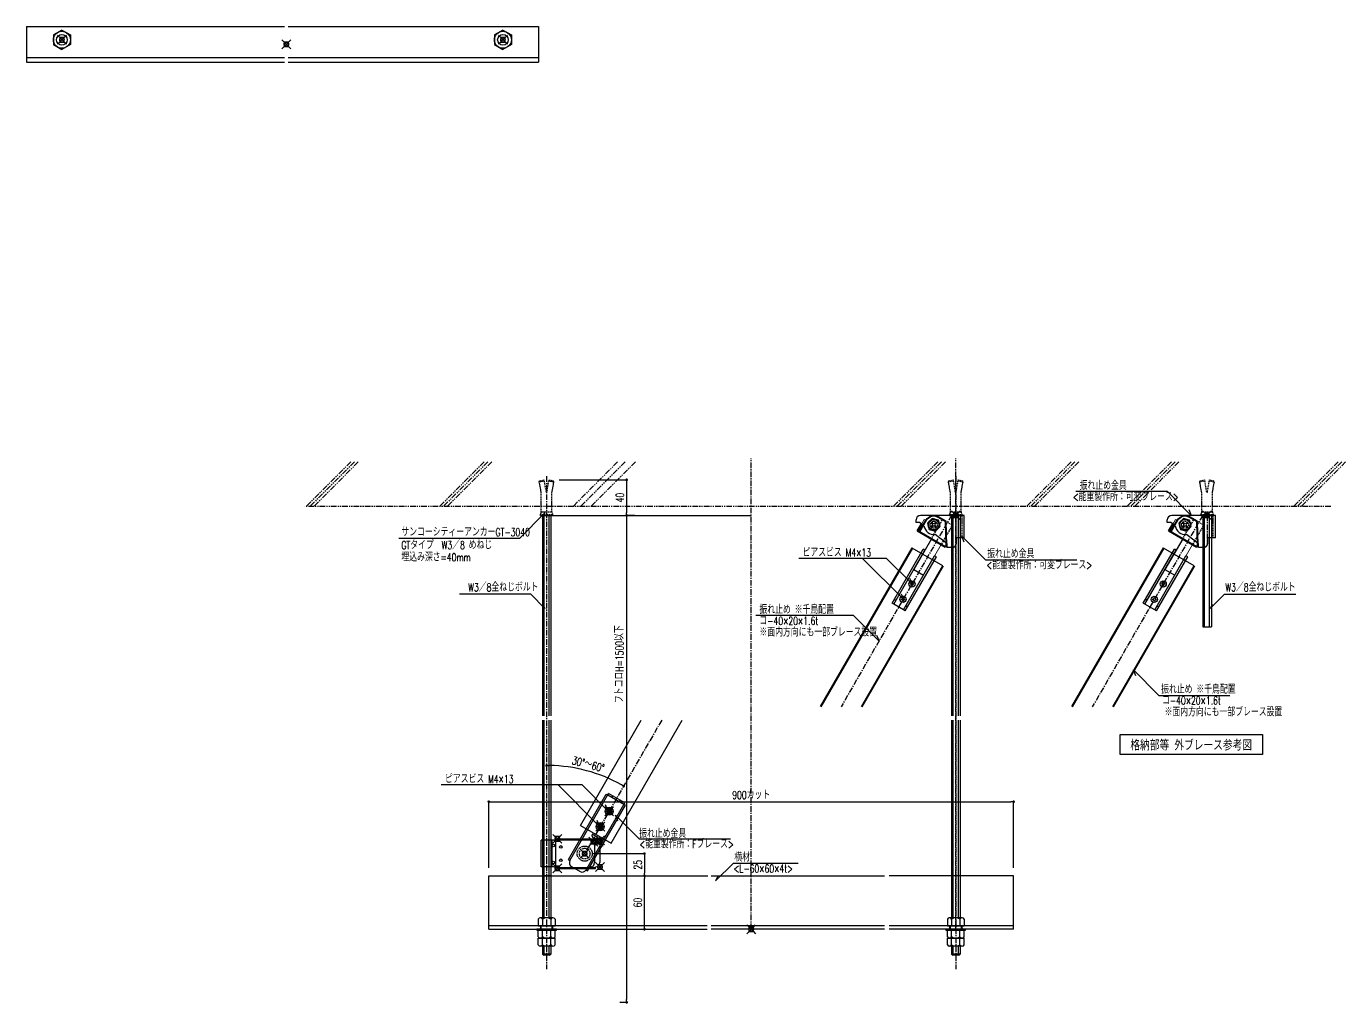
# Model space of a CAD drawing. Extents: x -275225 to 47266, y -41063 to 95295.
# Drawn here: x -214170 to -212687, y -23621 to -22523 of the extents above; entities that cross this region are included whole.
import ezdxf
from ezdxf.enums import TextEntityAlignment as Align

# ---------------------------------------------------------------- set-up
doc = ezdxf.new("R2010")
doc.units = 0
doc.header["$LTSCALE"] = 0.2
doc.header["$PDMODE"] = 99
doc.header["$PDSIZE"] = 5
for name, pattern in [('CENTER', [50.8, 31.75, -6.35, 6.35, -6.35]), ('HIDDEN', [9.525, 6.35, -3.175]), ('HIDDEN2', [4.7625, 3.175, -1.5875]), ('PHANTOM', [63.5, 31.75, -6.35, 6.35, -6.35, 6.35, -6.35])]:
    doc.linetypes.add(name, pattern=pattern)
for name, color, linetype, lineweight in [('01外形', 2, 'Continuous', 25), ('1外形', 2, 'Continuous', 25), ('2ﾎﾞﾙﾄ太線', 4, 'Continuous', 25), ('3APﾎﾞﾙﾄ', 150, 'Continuous', 25), ('8DASHED', 6, 'HIDDEN2', 9)]:
    doc.layers.add(name, color=color, linetype=linetype, lineweight=lineweight)
for name, color, linetype in [('_P18_製品', 4, 'Continuous'), ('_別途', 6, 'PHANTOM'), ('_吊下地', 40, 'Continuous'), ('_基準', 1, 'CENTER'), ('_文字', 3, 'Continuous'), ('_製品', 4, 'Continuous'), ('_製品寸法', 9, 'Continuous'), ('OKAMURA', 4, 'Continuous'), ('POINT', 1, 'Continuous')]:
    doc.layers.add(name, color=color, linetype=linetype)
doc.layers.add('_ポイント', color=1, linetype='Continuous', plot=False)
doc.styles.add('OKAMURA', font='SIMPLEX.shx', dxfattribs={"width": 0.7, "bigfont": 'BIGFONT.shx'})
doc.dimstyles.new('OKAMURA-003', dxfattribs={"dimscale": 3, "dimtxt": 3, "dimasz": 1, "dimexe": 0, "dimexo": 3, "dimgap": 1, "dimtad": 1, "dimdec": 3, "dimdsep": 46, "dimtxsty": 'OKAMURA', "dimblk1": 'DOT', "dimblk2": 'DOT', "dimsah": 1, "dimcen": 0, "dimclrd": 9, "dimclre": 9, "dimclrt": 3, "dimadec": 0, "dimazin": 0, "dimtfac": 1, "dimtdec": 3, "dimtix": 1, "dimtmove": 2, "dimatfit": 3, "dimldrblk": 'NONE', "dimfxl": 0, "dimtolj": 1, "dimarcsym": 0})

# ---------------------------------------------------------------- blocks, each defined once
blk = doc.blocks.new('BOLT')
at = {"layer": '_P18_製品'}
for p, q in [((0, 10.969464), (-9.5, 5.484637)), ((-9.5, 5.484637), (-9.5, -5.484636)), ((0, 10.969464), (9.5, 5.484636)), ((9.5, 5.484636), (9.5, -5.484637)), ((-9.5, -5.484636), (0, -10.969464)), ((9.5, -5.484637), (0, -10.969464))]:
    blk.add_line(p, q, dxfattribs=at)
for radius in [9.5, 6]:
    blk.add_circle((0, 0), radius, dxfattribs=at)
at = {"layer": '_ポイント'}
blk.add_point((0, 0), dxfattribs=at)
blk = doc.blocks.new('*U308')
blk.add_point((0, 0))
at = {"layer": '_P18_製品'}
for p, q in [((-292.3, 20), (-2, 20)), ((-292.3, 20), (-292.3, -20)), ((2, 20), (283.5, 20)), ((283.5, 20), (283.5, -20)), ((-292.3, -15), (-2, -15)), ((-292.3, -20), (-2, -20)), ((2, -15), (283.5, -15)), ((2, -20), (283.5, -20))]:
    blk.add_line(p, q, dxfattribs=at)
for p in [(-252.3, 5), (243.5, 5)]:
    blk.add_blockref('BOLT', p, dxfattribs=at)
blk = doc.blocks.new('_DOT')
at = {"color": 0, "linetype": 'ByBlock'}
blk.add_line((-0.5, 0), (-1, 0), dxfattribs=at)
at = {"color": 0, "linetype": 'ByBlock', "const_width": 0.5}
blk.add_lwpolyline([(-0.25, 0, 1), (0.25, 0, 1)], format="xyb", close=True, dxfattribs=at)
blk = doc.blocks.new('*D2395')
at = {"layer": '_製品寸法', "color": 9, "lineweight": -2, "transparency": 16777216}
for p, q in [((-129, 60), (-120, 60)), ((-120, 3), (-120, 57)), ((-127.5, 0), (-120, 0))]:
    blk.add_line(p, q, dxfattribs=at)
at = {"layer": 'Defpoints', "color": 0, "transparency": 16777216}
for p in [(-120, 60), (-120, 60), (-118.5, 0)]:
    blk.add_point(p, dxfattribs=at)
at = {"layer": '_製品寸法', "color": 9, "lineweight": -2, "transparency": 16777216, "xscale": 3, "yscale": 3, "zscale": 3}
for p, rotation in [((-120, 60), 90), ((-120, 0), 270)]:
    blk.add_blockref('_DOT', p, dxfattribs=dict(at, rotation=rotation))
at = {"layer": '_製品寸法', "color": 3, "transparency": 16777216, "insert": (-127.5, 30), "char_height": 9, "attachment_point": 5, "rotation": 90, "style": 'OKAMURA'}
blk.add_mtext('\\A1;60', dxfattribs=at)
blk = doc.blocks.new('_None')
blk = doc.blocks.new('*D2396')
at = {"layer": '_製品寸法', "color": 9, "lineweight": -2, "ltscale": 2, "transparency": 16777216}
for p, q in [((-216, 505), (-140, 505)), ((-140, 502), (-140, 468)), ((-214, 465), (-140, 465))]:
    blk.add_line(p, q, dxfattribs=at)
at = {"layer": 'Defpoints', "color": 0, "ltscale": 2, "transparency": 16777216}
for p in [(-225, 505), (-223, 465), (-140, 465)]:
    blk.add_point(p, dxfattribs=at)
at = {"layer": '_製品寸法', "color": 9, "lineweight": -2, "ltscale": 2, "transparency": 16777216, "xscale": 3, "yscale": 3, "zscale": 3}
for p, rotation in [((-140, 505), 90), ((-140, 465), 270)]:
    blk.add_blockref('_DOT', p, dxfattribs=dict(at, rotation=rotation))
at = {"layer": '_製品寸法', "color": 3, "ltscale": 2, "transparency": 16777216, "insert": (-147.5, 485), "char_height": 9, "attachment_point": 5, "rotation": 90, "style": 'OKAMURA'}
blk.add_mtext('\\A1;40', dxfattribs=at)
blk = doc.blocks.new('*D2397')
at = {"layer": '_製品寸法', "color": 9, "lineweight": -2, "transparency": 16777216}
for p, q in [((-295, 69), (-295, 143.3)), ((-292, 143.3), (292, 143.3)), ((295, 69), (295, 143.3))]:
    blk.add_line(p, q, dxfattribs=at)
at = {"layer": 'Defpoints', "color": 0, "transparency": 16777216}
for p in [(295, 143.3), (-295, 60), (295, 60)]:
    blk.add_point(p, dxfattribs=at)
at = {"layer": '_製品寸法', "color": 9, "lineweight": -2, "transparency": 16777216, "xscale": 3, "yscale": 3, "zscale": 3, "rotation": 180}
blk.add_blockref('_DOT', (-295, 143.3), dxfattribs=at)
at = {"layer": '_製品寸法', "color": 9, "lineweight": -2, "transparency": 16777216, "xscale": 3, "yscale": 3, "zscale": 3}
blk.add_blockref('_DOT', (295, 143.3), dxfattribs=at)
at = {"layer": '_製品寸法', "color": 3, "transparency": 16777216, "insert": (0, 150.8), "char_height": 9, "attachment_point": 5, "style": 'OKAMURA'}
blk.add_mtext('\\A1;900カット', dxfattribs=at)
blk = doc.blocks.new('*D2398')
at = {"layer": '_製品寸法', "color": 9, "lineweight": -2, "transparency": 16777216}
for p, q in [((-131, 465), (-140, 465)), ((-140, 462), (-140, -79)), ((-147.5, -82), (-140, -82))]:
    blk.add_line(p, q, dxfattribs=at)
at = {"layer": 'Defpoints', "color": 0, "transparency": 16777216}
for p in [(-140, 465), (-140, -82), (-138.5, -82)]:
    blk.add_point(p, dxfattribs=at)
at = {"layer": '_製品寸法', "color": 9, "lineweight": -2, "transparency": 16777216, "xscale": 3, "yscale": 3, "zscale": 3}
for p, rotation in [((-140, 465), 90), ((-140, -82), 270)]:
    blk.add_blockref('_DOT', p, dxfattribs=dict(at, rotation=rotation))
at = {"layer": '_製品寸法', "color": 3, "transparency": 16777216, "insert": (-148, 297.8), "char_height": 9, "attachment_point": 5, "rotation": 90, "style": 'OKAMURA'}
blk.add_mtext('\\A1;フトコロH=1500以下', dxfattribs=at)
blk = doc.blocks.new('*D2399')
at = {"layer": '_製品寸法', "color": 9, "lineweight": -2, "transparency": 16777216}
for p, q in [((-178.2, 85), (-120, 85)), ((-120, 82), (-120, 63)), ((-216.2, 60), (-120, 60))]:
    blk.add_line(p, q, dxfattribs=at)
at = {"layer": 'Defpoints', "color": 0, "transparency": 16777216}
for p in [(-187.2, 85), (-225.2, 60), (-120, 60)]:
    blk.add_point(p, dxfattribs=at)
at = {"layer": '_製品寸法', "color": 9, "lineweight": -2, "transparency": 16777216, "xscale": 3, "yscale": 3, "zscale": 3}
for p, rotation in [((-120, 85), 90), ((-120, 60), 270)]:
    blk.add_blockref('_DOT', p, dxfattribs=dict(at, rotation=rotation))
at = {"layer": '_製品寸法', "color": 3, "transparency": 16777216, "insert": (-127.5, 72.5), "char_height": 9, "attachment_point": 5, "rotation": 90, "style": 'OKAMURA'}
blk.add_mtext('\\A1;25', dxfattribs=at)
blk = doc.blocks.new('*D2400')
at = {"layer": '_製品寸法', "color": 9, "lineweight": -2, "transparency": 16777216}
blk.add_arc((-230, 10.8), 173.3, 60.9918, 89.0082, dxfattribs=at)
at = {"layer": 'Defpoints', "color": 0, "transparency": 16777216}
for p in [(-230, 232.1), (-100.5, 235), (-170.7, 173.6), (-187.2, 85), (-230, -50.2)]:
    blk.add_point(p, dxfattribs=at)
at = {"layer": '_製品寸法', "color": 9, "lineweight": -2, "transparency": 16777216, "xscale": 3, "yscale": 3, "zscale": 3}
for p, rotation in [((-230, 184.1), 179.5041077351218), ((-143.3, 160.9), 330.4958922648784)]:
    blk.add_blockref('_DOT', p, dxfattribs=dict(at, rotation=rotation))
at = {"layer": '_製品寸法', "color": 3, "transparency": 16777216, "insert": (-183.2, 185.4), "char_height": 9, "attachment_point": 5, "rotation": 345, "style": 'OKAMURA'}
blk.add_mtext('\\A1;30°～60°', dxfattribs=at)
blk = doc.blocks.new('P1X_BASE_SS_TREO_02')
at = {"layer": '_別途'}
for p, q in [((51.5, 50), (1.5, 0)), ((55.7, 50), (5.7, 0)), ((60, 50), (10, 0)), ((201.5, 50), (151.5, 0)), ((205.7, 50), (155.7, 0)), ((210, 50), (160, 0)), ((351.5, 50), (301.5, 0)), ((360, 50), (310, 0)), ((371.5, 50), (321.5, 0)), ((711.5, 50), (661.5, 0)), ((715.7, 50), (665.7, 0)), ((720, 50), (670, 0)), ((861.5, 50), (811.5, 0)), ((865.7, 50), (815.7, 0)), ((870, 50), (820, 0)), ((974.1, 50), (924.1, 0)), ((978.4, 50), (928.4, 0)), ((982.6, 50), (932.6, 0)), ((1161.5, 50), (1111.5, 0)), ((1165.7, 50), (1115.7, 0)), ((1170, 50), (1120, 0)), ((1153.2, 0), (0, 0))]:
    blk.add_line(p, q, dxfattribs=at)
blk = doc.blocks.new('Fブレース1')
at = {"layer": '_基準'}
blk.add_line((0, 30), (0, 0), dxfattribs=at)
at = {"layer": '_製品', "color": 0, "linetype": 'ByBlock'}
for p, q in [((8.3, 30), (-6, 30)), ((-6, 0), (-6, 30)), ((6.1, 0), (6.1, 30)), ((12, 31.6), (55, 31.6)), ((12, 30.6), (55, 30.6)), ((42.7, 31.6), (42.8, 31.6)), ((55, 30), (55, 31.6)), ((10.4, 1), (10.4, 29)), ((54, 25), (54, 5)), ((60, 25), (60, 5)), ((8.3, 0), (-6, 0)), ((55, -1.6), (55, 0)), ((12, -0.6), (55, -0.6)), ((12, -1.6), (55, -1.6)), ((42.7, -1.6), (42.8, -1.6))]:
    blk.add_line(p, q, dxfattribs=at)
for centre in [(16, 22.5), (16, 7.5)]:
    blk.add_circle(centre, 1.5, dxfattribs=at)
at = {"layer": '_製品', "color": 6, "linetype": 'HIDDEN'}
for radius in [8.5, 6]:
    blk.add_circle((42.8, 15), radius, dxfattribs=at)
at = {"layer": '_製品', "color": 0, "linetype": 'ByBlock'}
for centre, start, end in [((8.3, 35), 270, 317.1564), ((49, 25), 0, 90), ((55, 25), 0, 90), ((8.3, -5), 42.8436, 90), ((49, 5), 270, 0), ((55, 5), 270, 0)]:
    blk.add_arc(centre, 5, start, end, dxfattribs=at)
for centre, major_axis, ratio in [((7.5, 24.1), (0, 1.5), 0.904894), ((7.5, 5), (0, 1.49), 0.909015)]:
    blk.add_ellipse(centre, major_axis=major_axis, ratio=ratio, dxfattribs=at)
for p in [(12, 31.6), (60, 30), (42.8, 15), (52.5, 28.5), (58.5, 28.5), (60, 0), (12, -1.6)]:
    blk.add_point(p, dxfattribs=at)
blk = doc.blocks.new('ビスM5X08横')
at = {"layer": '_吊下地'}
for p, q in [((-3.5, 0.5), (-2, 0.5)), ((-3.5, -0.5), (-3.5, 0.5)), ((-0.5, 3.5), (0.5, 3.5)), ((-0.5, 2), (-0.5, 3.5)), ((0.5, 3.5), (0.5, 2)), ((2, 0.5), (3.5, 0.5)), ((3.5, 0.5), (3.5, -0.5)), ((-2, -0.5), (-3.5, -0.5)), ((-0.5, -3.5), (-0.5, -2)), ((0.5, -3.5), (-0.5, -3.5)), ((0.5, -2), (0.5, -3.5)), ((3.5, -0.5), (2, -0.5))]:
    blk.add_line(p, q, dxfattribs=at)
blk.add_circle((0, 0), 4.5, dxfattribs=at)
for centre, start, end in [((-2, 2), 270, 0), ((2, 2), 180, 270), ((-2, -2), 0, 90), ((2, -2), 90, 180)]:
    blk.add_arc(centre, 1.5, start, end, dxfattribs=at)
at = {"layer": 'POINT', "color": 1}
blk.add_point((0, 0), dxfattribs=at)
blk = doc.blocks.new('Fブレース2')
at = {"layer": '_製品', "color": 0, "linetype": 'ByBlock'}
for p, q in [((-20, 5.5), (-20, -5.5)), ((-15, 12.5), (-15, 10.5)), ((-15, 12.5), (70, 12.5)), ((-15, 10.5), (72, 10.5)), ((23, -3.75), (23, 3.75)), ((70, 12.5), (70, 10.5)), ((70, -10.5), (70, 10.5)), ((72, -10.5), (72, 10.5)), ((-15, -10.5), (72, -10.5)), ((-15, -10.5), (-15, -12.5)), ((-15, -12.5), (70, -12.5)), ((70, -12.5), (70, -10.5))]:
    blk.add_line(p, q, dxfattribs=at)
at = {"layer": '_製品', "color": 0, "linetype": 'ByBlock', "ltscale": 0.5}
for p, q in [((70, 5), (72, 5)), ((70, -5), (72, -5))]:
    blk.add_line(p, q, dxfattribs=at)
at = {"layer": '_製品', "color": 6, "linetype": 'HIDDEN'}
for centre, radius in [((0, 0), 8.5), ((0, 0), 6), ((35, 0), 2.5), ((55, 0), 2.5)]:
    blk.add_circle(centre, radius, dxfattribs=at)
at = {"layer": '_製品', "color": 0, "linetype": 'ByBlock'}
for centre, radius, start, end in [((-15, 5.5), 5, 90, 180), ((23.84, 0), 3.84, 102.68038, 257.31962), ((-15, -5.5), 5, 180, 270)]:
    blk.add_arc(centre, radius, start, end, dxfattribs=at)
blk.add_point((0, 0), dxfattribs=at)
blk = doc.blocks.new('A$C34404818')
at = {"layer": '_基準'}
blk.add_line((86.6, 150), (0, 0), dxfattribs=at)
at = {"layer": '_製品'}
for p, q in [((-4.8, 31.7), (63.5, 150)), ((29.8, 11.7), (109.7, 150)), ((-4.8, 31.7), (29.8, 11.7))]:
    blk.add_line(p, q, dxfattribs=at)
at = {"layer": '_製品', "rotation": 60.00000000000002}
blk.add_blockref('Fブレース2', (0, 0), dxfattribs=at)
at = {"layer": '_製品'}
blk.add_blockref('Fブレース1', (-42.8, -15), dxfattribs=at)
at = {"layer": '_製品寸法', "rotation": 180}
for p in [(27.5, 47.6), (17.5, 30.3)]:
    blk.add_blockref('ビスM5X08横', p, dxfattribs=at)
blk = doc.blocks.new('可変A')
at = {"layer": '3APﾎﾞﾙﾄ', "color": 0, "linetype": 'ByBlock'}
for p, q in [((-27.5, -8.6), (-26.6, -7.8)), ((-26.3, -9.8), (-27.5, -8.6)), ((-26.3, -11.2), (-27.5, -12.4)), ((-26.6, -13.2), (-27.5, -12.4)), ((-25.5, -8.9), (-26.6, -7.8)), ((-25.5, -12.1), (-26.6, -13.2)), ((-24, -8.9), (-22.9, -7.8)), ((-24, -12.1), (-22.9, -13.2)), ((-23.2, -9.8), (-22, -8.6)), ((-23.2, -11.2), (-22, -12.4)), ((-22, -8.6), (-22.9, -7.8)), ((-22.9, -13.2), (-22, -12.4))]:
    blk.add_line(p, q, dxfattribs=at)
blk.add_lwpolyline([(-19.6, -5.3), (-26.6, -3.4), (-31.8, -8.6), (-29.9, -15.7), (-22.9, -17.6), (-17.7, -12.4)], close=True, dxfattribs=at)
for radius in [6.32, 5.82]:
    blk.add_circle((-24.8, -10.5), radius, dxfattribs=at)
for centre, start, end in [((-27, -10.5), 315, 45), ((-24.8, -8.2), 225, 315), ((-24.8, -12.8), 45, 135), ((-22.5, -10.5), 135, 225)]:
    blk.add_arc(centre, 1, start, end, dxfattribs=at)
at = {"layer": '_製品', "color": 1, "linetype": 'CENTER', "lineweight": -2}
blk.add_line((0, 0), (0, -33.6), dxfattribs=at)
at = {"layer": '_製品', "color": 6, "linetype": 'HIDDEN', "lineweight": -2}
for p, q in [((4.8, 0), (4.8, -25)), ((-4.8, 0), (-4.8, -36)), ((7, -25), (7, 0))]:
    blk.add_line(p, q, dxfattribs=at)
at = {"layer": '_製品', "color": 0, "linetype": 'ByBlock', "lineweight": -2}
for p, q in [((-44.7, -8), (-44.7, -5)), ((-40.7, -8), (-44.7, -8)), ((-35.8, -11.8), (-40.7, -8)), ((9.3, 0), (-39.7, 0)), ((9.3, -25), (9.3, 0)), ((-9.8, -32), (-23.2, -21.6)), ((0.7, -31), (0.7, -25)), ((9.3, -25), (0.7, -25)), ((-9.8, -36), (-9.8, -32)), ((-4.3, -36), (-9.8, -36))]:
    blk.add_line(p, q, dxfattribs=at)
at = {"layer": '_製品', "color": 6, "linetype": 'HIDDEN', "lineweight": -2}
blk.add_circle((-24.8, -10.5), 4, dxfattribs=at)
at = {"layer": '_製品', "color": 0, "linetype": 'ByBlock', "lineweight": -2}
for centre, radius, start, end in [((-39.7, -5), 5, 90, 180), ((-24, -9.6), 12, 190.7539, 273.5732), ((-4.3, -31), 5, 270, 0)]:
    blk.add_arc(centre, radius, start, end, dxfattribs=at)
blk.add_point((0, 0), dxfattribs=at)
blk = doc.blocks.new('可変BC')
at = {"layer": '01外形', "color": 0, "linetype": 'ByBlock'}
for centre in [(-24.5, -66.5), (-34.5, -83.8)]:
    blk.add_circle(centre, 3.5, dxfattribs=at)
for centre, radius, start, end in [((-26.5, -64.5), 1.74, 269.9987, 0.0013), ((-24.5, -66.5), 2.05, 171.938, 180), ((-24.5, -66.5), 2.05, 180, 188.062), ((-26.5, -68.5), 1.74, 359.9987, 90.0013), ((-24.5, -66.5), 2.05, 90, 98.062), ((-24.5, -66.5), 2.05, 261.938, 270), ((-24.5, -66.5), 2.05, 81.938, 90), ((-24.5, -66.5), 2.05, 270, 278.062), ((-22.4, -64.5), 1.74, 179.9987, 270.0013), ((-22.4, -68.5), 1.74, 89.9987, 180.0013), ((-24.5, -66.5), 2.05, 0, 8.062), ((-24.5, -66.5), 2.05, 351.938, 0), ((-36.5, -81.8), 1.74, 269.9987, 0.0013), ((-34.5, -83.8), 2.05, 171.938, 180), ((-34.5, -83.8), 2.05, 180, 188.062), ((-36.5, -85.8), 1.74, 359.9987, 90.0013), ((-34.5, -83.8), 2.05, 90, 98.062), ((-34.5, -83.8), 2.05, 261.938, 270), ((-34.5, -83.8), 2.05, 81.938, 90), ((-34.5, -83.8), 2.05, 270, 278.062), ((-32.4, -81.8), 1.74, 179.9987, 270.0013), ((-32.4, -85.8), 1.74, 89.9987, 180.0013), ((-34.5, -83.8), 2.05, 0, 8.062), ((-34.5, -83.8), 2.05, 351.938, 0)]:
    blk.add_arc(centre, radius, start, end, dxfattribs=at)
at = {"layer": '1外形', "color": 0, "linetype": 'ByBlock', "lineweight": 40}
for p, q in [((-18.1, -6.9), (-13.7, 0.8)), ((-16.1, -8), (-8.6, 5)), ((13.7, 3.6), (5.1, 8.6)), ((14.5, -23), (13.7, 3.6)), ((13.3, -25), (-18.1, -6.9)), ((-24.3, -26.2), (-127.2, -204.5)), ((13.3, -25), (14.5, -23)), ((10.4, -46.2), (-81.1, -204.5))]:
    blk.add_line(p, q, dxfattribs=at)
at = {"layer": '1外形', "color": 0, "linetype": 'ByBlock'}
for p, q in [((-46.9, -88.1), (-11.9, -27.5)), ((-45, -89.3), (-10, -28.7)), ((-10, -28.7), (-11.9, -27.5)), ((-34, -95.6), (1, -35)), ((-32, -96.8), (3, -36.2)), ((-12.5, -33), (-14.4, -31.9)), ((0.5, -40.5), (-1.5, -39.4)), ((3, -36.2), (1, -35)), ((-32, -96.8), (-46.9, -88.1)), ((-42.5, -85), (-44.4, -83.8)), ((-29.5, -92.5), (-31.5, -91.3))]:
    blk.add_line(p, q, dxfattribs=at)
at = {"layer": '1外形', "color": 0, "linetype": 'ByBlock', "lineweight": 40}
blk.add_arc((0.1, 0), 10, 60, 150, dxfattribs=at)
at = {"layer": '2ﾎﾞﾙﾄ太線', "color": 0, "linetype": 'ByBlock'}
for p, q in [((-2.6, -15.8), (-22.5, -50.3)), ((-22.5, -50.3), (-11.5, -56.7))]:
    blk.add_line(p, q, dxfattribs=at)
at = {"layer": '8DASHED', "color": 0, "linetype": 'ByBlock'}
for p, q in [((-13.7, 0.8), (-10.6, 6.1)), ((-8.6, 5), (-10.6, 6.1)), ((8.4, -22.2), (-11.5, -56.7)), ((0.5, -40.5), (-14.4, -31.9))]:
    blk.add_line(p, q, dxfattribs=at)
at = {"layer": '8DASHED', "color": 6, "linetype": 'HIDDEN'}
blk.add_line((10, 6), (21, -0.4), dxfattribs=at)
at = {"layer": '_製品', "color": 1, "linetype": 'CENTER'}
blk.add_line((20, 10.5), (-104.2, -204.5), dxfattribs=at)
at = {"layer": '_製品', "color": 6, "linetype": 'HIDDEN'}
for p, q in [((-2.6, -15.8), (10, 6)), ((21, -0.4), (8.4, -22.2))]:
    blk.add_line(p, q, dxfattribs=at)
at = {"layer": '_製品', "color": 0}
blk.add_line((10.4, -46.2), (-24.3, -26.2), dxfattribs=at)
at = {"layer": '_製品', "color": 6, "linetype": 'HIDDEN'}
blk.add_circle((0, 0), 4, dxfattribs=at)
blk = doc.blocks.new('ブレース-anchor')
at = {"color": 0, "linetype": 'HIDDEN'}
for p, q in [((-8.2, 37.8), (-7.4, 39)), ((-8.2, 37.8), (-2.6, 38.8)), ((-6, 25.5), (-8.2, 37.8)), ((-7.4, 39), (-2.7, 39.8)), ((-0.3, 26), (-2.7, 39.8)), ((0.3, 26), (2.7, 39.8)), ((2.6, 38.8), (8.2, 37.8)), ((2.7, 39.8), (7.4, 39)), ((6, 25.5), (8.2, 37.8)), ((7.4, 39), (8.2, 37.8)), ((-6, 4), (-6, 25.5)), ((-0.3, 26), (0.3, 26)), ((6, 4), (6, 25.5)), ((-7, 1), (7, 1)), ((-7, 0), (-7, 1)), ((-6, 4), (6, 4)), ((7, 0), (7, 1))]:
    blk.add_line(p, q, dxfattribs=at)
at = {"color": 0}
for p, q in [((-7, 0), (7, 0)), ((-4.8, 0), (-4.8, -125)), ((4.8, 0), (4.8, -125)), ((-2.9, -125), (-2.9, 0)), ((2.9, -125), (2.9, 0)), ((-4.8, -125), (4.8, -125))]:
    blk.add_line(p, q, dxfattribs=at)
at = {"color": 0, "linetype": 'HIDDEN'}
for centre, start, end in [((-11.6, 4.2), 325.2699, 357.8602), ((11.6, 4.2), 182.1398, 214.7301)]:
    blk.add_arc(centre, 5.64, start, end, dxfattribs=at)
blk.add_blockref('可変A', (0, 0))
blk = doc.blocks.new('sotobure')
at = {"layer": '_製品'}
for name, p in [('ブレース-anchor', (211.8, 0)), ('可変BC', (187, -10.5)), ('可変A', (211.8, 0))]:
    blk.add_blockref(name, p, dxfattribs=at)
blk = doc.blocks.new('P1X_SS_TREO_KHONG_GOM_DA_1')
at = {"layer": '_基準'}
for p, q in [((0, -465), (0, 64)), ((230, -465), (230, 64)), ((-230, 44), (-230, -509.7)), ((230, 44), (230, -509.7))]:
    blk.add_line(p, q, dxfattribs=at)
blk.add_point((0, -465), dxfattribs=at)
at = {"layer": '_製品', "linetype": 'HIDDEN'}
for p, q in [((-238.2, 37.8), (-237.4, 39)), ((-238.2, 37.8), (-232.6, 38.8)), ((-236, 25.5), (-238.2, 37.8)), ((-237.4, 39), (-232.7, 39.8)), ((-230.3, 26), (-232.7, 39.8)), ((-229.7, 26), (-227.3, 39.8)), ((-227.4, 38.8), (-221.8, 37.8)), ((-227.3, 39.8), (-222.6, 39)), ((-224, 25.5), (-221.8, 37.8)), ((-222.6, 39), (-221.8, 37.8)), ((221.8, 37.8), (222.6, 39)), ((221.8, 37.8), (227.4, 38.8)), ((224, 25.5), (221.8, 37.8)), ((222.6, 39), (227.3, 39.8)), ((229.7, 26), (227.3, 39.8)), ((230.3, 26), (232.7, 39.8)), ((232.6, 38.8), (238.2, 37.8)), ((232.7, 39.8), (237.4, 39)), ((236, 25.5), (238.2, 37.8)), ((237.4, 39), (238.2, 37.8)), ((-236, 4), (-236, 25.5)), ((-230.3, 26), (-229.7, 26)), ((-224, 4), (-224, 25.5)), ((224, 4), (224, 25.5)), ((229.7, 26), (230.3, 26)), ((236, 4), (236, 25.5)), ((-237, 1), (-223, 1)), ((-237, 0), (-237, 1)), ((-236, 4), (-224, 4)), ((-223, 0), (-223, 1)), ((223, 1), (237, 1)), ((223, 0), (223, 1)), ((224, 4), (236, 4)), ((237, 0), (237, 1))]:
    blk.add_line(p, q, dxfattribs=at)
at = {"layer": '_製品'}
for p, q in [((-237, 0), (-223, 0)), ((-234.8, 0), (-234.8, -225)), ((-225.2, 0), (-225.2, -225)), ((-232.9, -225), (-232.9, 0)), ((-227.1, -225), (-227.1, 0)), ((223, 0), (237, 0)), ((225.2, 0), (225.2, -225)), ((227.1, -225), (227.1, 0)), ((232.9, -225), (232.9, 0)), ((234.8, 0), (234.8, -225)), ((-234.8, -230), (-234.8, -452)), ((-232.9, -452), (-232.9, -230)), ((-227.1, -452), (-227.1, -230)), ((-225.2, -230), (-225.2, -452)), ((225.2, -230), (225.2, -452)), ((227.1, -452), (227.1, -230)), ((232.9, -452), (232.9, -230)), ((234.8, -230), (234.8, -452)), ((-295, -465), (-295, -405)), ((-295, -405), (-48.7, -405)), ((-234.8, -405), (-234.8, -450.8)), ((-232.9, -450.8), (-232.9, -405)), ((-227.1, -450.8), (-227.1, -405)), ((-225.2, -405), (-225.2, -450.8)), ((-45, -405), (150, -405)), ((295, -405), (155, -405)), ((295, -465), (295, -405)), ((-239.5, -453.7), (-239.5, -461)), ((-222.9, -452), (-237.3, -452)), ((-234.8, -453.7), (-234.8, -461)), ((-225.3, -453.7), (-225.3, -461)), ((-220.5, -453.7), (-220.5, -461)), ((220.5, -453.7), (220.5, -461)), ((237.1, -452), (222.7, -452)), ((237.1, -452), (222.7, -452)), ((225.2, -453.7), (225.2, -461)), ((234.7, -453.7), (234.7, -461)), ((239.5, -453.7), (239.5, -461)), ((-49.4, -461), (-295, -461)), ((-295, -465), (-50, -465)), ((-239.5, -461), (-220.5, -461)), ((-239.5, -473.3), (-239.5, -466)), ((-239.5, -466), (-220.5, -466)), ((-234.8, -473.3), (-234.8, -466)), ((-225.3, -473.3), (-225.3, -466)), ((-220.5, -473.3), (-220.5, -466)), ((-50, -465), (-49.5, -465)), ((150, -461), (-45, -461)), ((150, -465), (-45, -465)), ((295, -461), (155, -461)), ((295, -465), (155, -465)), ((220.5, -461), (239.5, -461)), ((220.5, -473.3), (220.5, -466)), ((220.5, -466), (239.5, -466)), ((225.2, -473.3), (225.2, -466)), ((234.7, -473.3), (234.7, -466)), ((239.5, -473.3), (239.5, -466)), ((-239.5, -482.3), (-239.5, -475)), ((-239.5, -475), (-220.5, -475)), ((-221.2, -475), (-238.9, -475)), ((-222.9, -484), (-237.3, -484)), ((-234.8, -482.3), (-234.8, -475)), ((-234.8, -484), (-234.8, -493)), ((-232.9, -494), (-232.9, -484)), ((-227.1, -494), (-227.1, -484)), ((-225.3, -482.3), (-225.3, -475)), ((-225.2, -484), (-225.2, -493)), ((-220.5, -482.3), (-220.5, -475)), ((220.5, -482.3), (220.5, -475)), ((220.5, -475), (239.5, -475)), ((238.8, -475), (221.1, -475)), ((237.1, -484), (222.7, -484)), ((225.2, -482.3), (225.2, -475)), ((225.2, -484), (225.2, -493)), ((227.1, -494), (227.1, -484)), ((232.9, -494), (232.9, -484)), ((234.7, -482.3), (234.7, -475)), ((234.8, -484), (234.8, -493)), ((239.5, -482.3), (239.5, -475)), ((-225.2, -493), (-234.8, -493)), ((-234.8, -493), (-232.9, -494)), ((-227.1, -494), (-232.9, -494)), ((-227.1, -494), (-225.2, -493)), ((234.8, -493), (225.2, -493)), ((225.2, -493), (227.1, -494)), ((232.9, -494), (227.1, -494)), ((232.9, -494), (234.8, -493))]:
    blk.add_line(p, q, dxfattribs=at)
at = {"layer": '_製品', "color": 6}
for p, q in [((-224, -461), (-236, -461)), ((-236, -465), (-224, -465)), ((236, -461), (224, -461)), ((224, -465), (236, -465))]:
    blk.add_line(p, q, dxfattribs=at)
at = {"layer": '_製品'}
for points in [[(-241, -466), (-219, -466), (-219, -465), (-241, -465)], [(219, -466), (241, -466), (241, -465), (219, -465)]]:
    blk.add_lwpolyline(points, close=True, dxfattribs=at)
at = {"layer": '_製品', "color": 6}
for points in [[(-236, -461), (-237, -461), (-237, -465), (-236, -465)], [(-223, -461), (-224, -461), (-224, -465), (-223, -465)], [(224, -461), (223, -461), (223, -465), (224, -465)], [(237, -461), (236, -461), (236, -465), (237, -465)]]:
    blk.add_lwpolyline(points, close=True, dxfattribs=at)
at = {"layer": '_製品', "linetype": 'HIDDEN'}
for centre, start, end in [((-241.6, 4.2), 325.2699, 357.8602), ((-218.4, 4.2), 182.1398, 214.7301), ((218.4, 4.2), 325.2699, 357.8602), ((241.6, 4.2), 182.1398, 214.7301)]:
    blk.add_arc(centre, 5.64, start, end, dxfattribs=at)
at = {"layer": '_製品'}
for centre, radius, start, end in [((-237.1, -454.5), 2.51, 18.5848, 160.974), ((-230, -459.5), 7.49, 50.6124, 129.3876), ((-222.9, -454.5), 2.51, 18.8053, 161.1947), ((222.9, -454.5), 2.51, 18.5848, 160.974), ((230, -459.5), 7.49, 50.6124, 129.3876), ((237.1, -454.5), 2.51, 18.8053, 161.1947), ((-237.1, -472.5), 2.51, 199.026, 341.4152), ((-230, -467.5), 7.49, 230.6124, 309.3876), ((-222.9, -472.5), 2.51, 198.8053, 341.1947), ((222.9, -472.5), 2.51, 199.026, 341.4152), ((230, -467.5), 7.49, 230.6124, 309.3876), ((237.1, -472.5), 2.51, 198.8053, 341.1947), ((-237.1, -481.5), 2.51, 199.026, 341.4152), ((-230, -476.5), 7.49, 230.6124, 309.3876), ((-222.9, -481.5), 2.51, 198.8053, 341.1947), ((222.9, -481.5), 2.51, 199.026, 341.4152), ((230, -476.5), 7.49, 230.6124, 309.3876), ((237.1, -481.5), 2.51, 198.8053, 341.1947)]:
    blk.add_arc(centre, radius, start, end, dxfattribs=at)
at = {"layer": 'OKAMURA', "linetype": 'HIDDEN'}
for p, q in [((-225.2, -405), (-234.8, -405)), ((-225.2, -405), (-234.8, -405)), ((234.8, -405), (225.2, -405)), ((234.8, -405), (225.2, -405))]:
    blk.add_line(p, q, dxfattribs=at)
blk.add_blockref('A$C34404818', (-187.2, -380))
blk.add_blockref('A$C34404818', (-187.2, -380))
at = {"layer": '_製品'}
for name, p in [('sotobure', (300.7, 0)), ('可変BC', (205.2, -10.5)), ('可変A', (230, 0))]:
    blk.add_blockref(name, p, dxfattribs=at)
blk = doc.blocks.new('*U2394')
blk.add_line((-223, 465), (0, 465))
at = {"layer": '_基準'}
blk.add_point((0, 0), dxfattribs=at)
at = {"layer": '_文字', "color": 9}
for points in [[(491.8277, 471.6269), (494.5262, 465), (467.8868, 491.7057), (365.0768, 491.7057)], [(-234.6454, 461.161), (-231.9469, 467.7879), (-260.4656, 439.1982), (-396.2978, 439.1982)], [(239.3294, 435.1228), (236.631, 441.7496), (263.2703, 415.0439), (366.0803, 415.0439)], [(168.7142, 376.9751), (171.4127, 370.3482), (125.2721, 416.6038), (53.5005, 416.6038)], [(178.0907, 394.6409), (180.7891, 388.0141), (152.2705, 416.6038), (53.5005, 416.6038)], [(-234.0761, 365.0946), (-231.9304, 360.4931), (-247.848, 376.4108), (-328.0942, 376.4108)], [(518.1758, 365.0946), (516.0301, 360.4931), (531.9477, 376.4108), (612.194, 376.4108)], [(141.0141, 330.4225), (143.7126, 323.7956), (115.1939, 352.3853), (5.0937, 352.3853)], [(432.4798, 284.743), (429.7814, 291.3699), (458.3, 262.7801), (538.2276, 262.7801)], [(-173.4397, 122.5421), (-170.7412, 115.9152), (-216.8818, 162.1708), (-348.3815, 162.1708)], [(-164.0632, 140.2079), (-161.3647, 133.5811), (-189.8834, 162.1708), (-348.3815, 162.1708)], [(-149.8917, 121.5498), (-152.5902, 128.1767), (-125.9508, 101.471), (-23.1408, 101.471)], [(-37.8723, 59.1078), (-40.018, 54.5064), (-20.0664, 74.458), (52.862, 74.458)]]:
    blk.add_lwpolyline(points, dxfattribs=at)
blk.add_lwpolyline([(414.6659, 196.3304), (414.6659, 218.8304), (574.6659, 218.8304), (574.6659, 196.3304)], close=True, dxfattribs=at)
for name, p in [('P1X_BASE_SS_TREO_02', (-501.6903, 475.0671)), ('P1X_SS_TREO_KHONG_GOM_DA_1', (0, 465))]:
    blk.add_blockref(name, p)
at = {"layer": '_文字', "style": 'OKAMURA', "width": 0.7}
for s, p in [('<能重製作所：可変ブレース>', (361.649, 481.3564)), ('振れ止め金具', (369.2233, 493.7967)), ('サンコーシティーアンカーGT-3040', (-393.2937, 441.6444)), ('GTタイプ\u3000W3／8 めねじ', (-393.2937, 427.0779)), ('埋込み深さ=40mm', (-393.2937, 413.4474)), ('ピアスビス M4×13', (57.647, 418.6948)), ('振れ止め金具', (265.4077, 417.1349)), ('<能重製作所：可変ブレース>', (264.4496, 404.6945)), ('W3／8全ねじボルト', (-318.1625, 379.6717)), ('W3／8全ねじボルト', (533.0823, 379.6717)), ('振れ止め ※千鳥配置 ', (9.2403, 354.4763)), ('コ-40×20×1.6t', (9.2403, 342.036)), ('※面内方向にも一部ブレース設置', (9.2403, 329.039)), ('振れ止め ※千鳥配置 ', (460.8487, 264.8711)), ('コ-40×20×1.6t', (461.8674, 252.4308)), ('※面内方向にも一部ブレース設置', (464.7198, 239.4338)), ('ピアスビス M4×13', (-344.235, 164.2618)), ('振れ止め金具', (-125.9508, 102.7649)), ('<能重製作所：Fブレース>', (-125.7009, 91.1216)), ('横材', (-18.9318, 76.2727)), ('<L-60×60×4t>', (-19.8533, 63.6291))]:
    blk.add_text(s, height=9, dxfattribs=at).set_placement(p)
blk.add_text('格納部等 外ブレース参考図', height=12, dxfattribs=at).set_placement((494.6659, 207.5804), align=Align.MIDDLE)
at = {"layer": '_製品寸法', "ltscale": 2}
dim = blk.add_linear_dim(base=(-140, 465), p1=(-225, 505), p2=(-223, 465), angle=90, dimstyle='OKAMURA-003', dxfattribs=at)
dim.commit()
dim.dimension.update_dxf_attribs({"geometry": '*D2396', "text_midpoint": (-147.5, 485)})
at = {"layer": '_製品寸法'}
dim = blk.add_linear_dim(base=(-140, -82), p1=(-140, 465), p2=(-138.4999, -82), angle=90, text='フトコロH=1500以下', dimstyle='OKAMURA-003', dxfattribs=at)
dim.commit()
dim.dimension.update_dxf_attribs({"geometry": '*D2398', "text_midpoint": (-147.9999, 297.7926), "dimtype": 128})
dim = blk.add_angular_dim_2l(base=(-170.7233, 173.6429), line1=((-100.5475, 235), (-187.15, 85)), line2=((-230, 232.1495), (-230, -50.2)), text='<>～60°', dimstyle='OKAMURA-003', dxfattribs=at)
dim.commit()
dim.dimension.update_dxf_attribs({"geometry": '*D2400', "text_midpoint": (-183.2021, 185.4339)})
dim = blk.add_linear_dim(base=(295, 143.3095), p1=(-295, 60), p2=(295, 60), text='900カット', dimstyle='OKAMURA-003', dxfattribs=at)
dim.commit()
dim.dimension.update_dxf_attribs({"geometry": '*D2397', "text_midpoint": (0, 150.8095)})
for p1, p2, picture, middle in [((-187.15, 85), (-225.2375, 60), '*D2399', (-127.5, 72.5)), ((-118.4999, 0), (-120, 60), '*D2395', (-127.5, 30))]:
    dim = blk.add_linear_dim(base=(-120, 60), p1=p1, p2=p2, angle=90, dimstyle='OKAMURA-003', dxfattribs=at)
    dim.commit()
    dim.dimension.update_dxf_attribs({"geometry": picture, "text_midpoint": middle})

msp = doc.modelspace()

# ---------------------------------------------------------------- block references
for name, p in [('*U308', (-213878.2, -22543.3)), ('*U2394', (-213355.6, -23537.7))]:
    msp.add_blockref(name, p)

doc.saveas('drawing.dxf')
